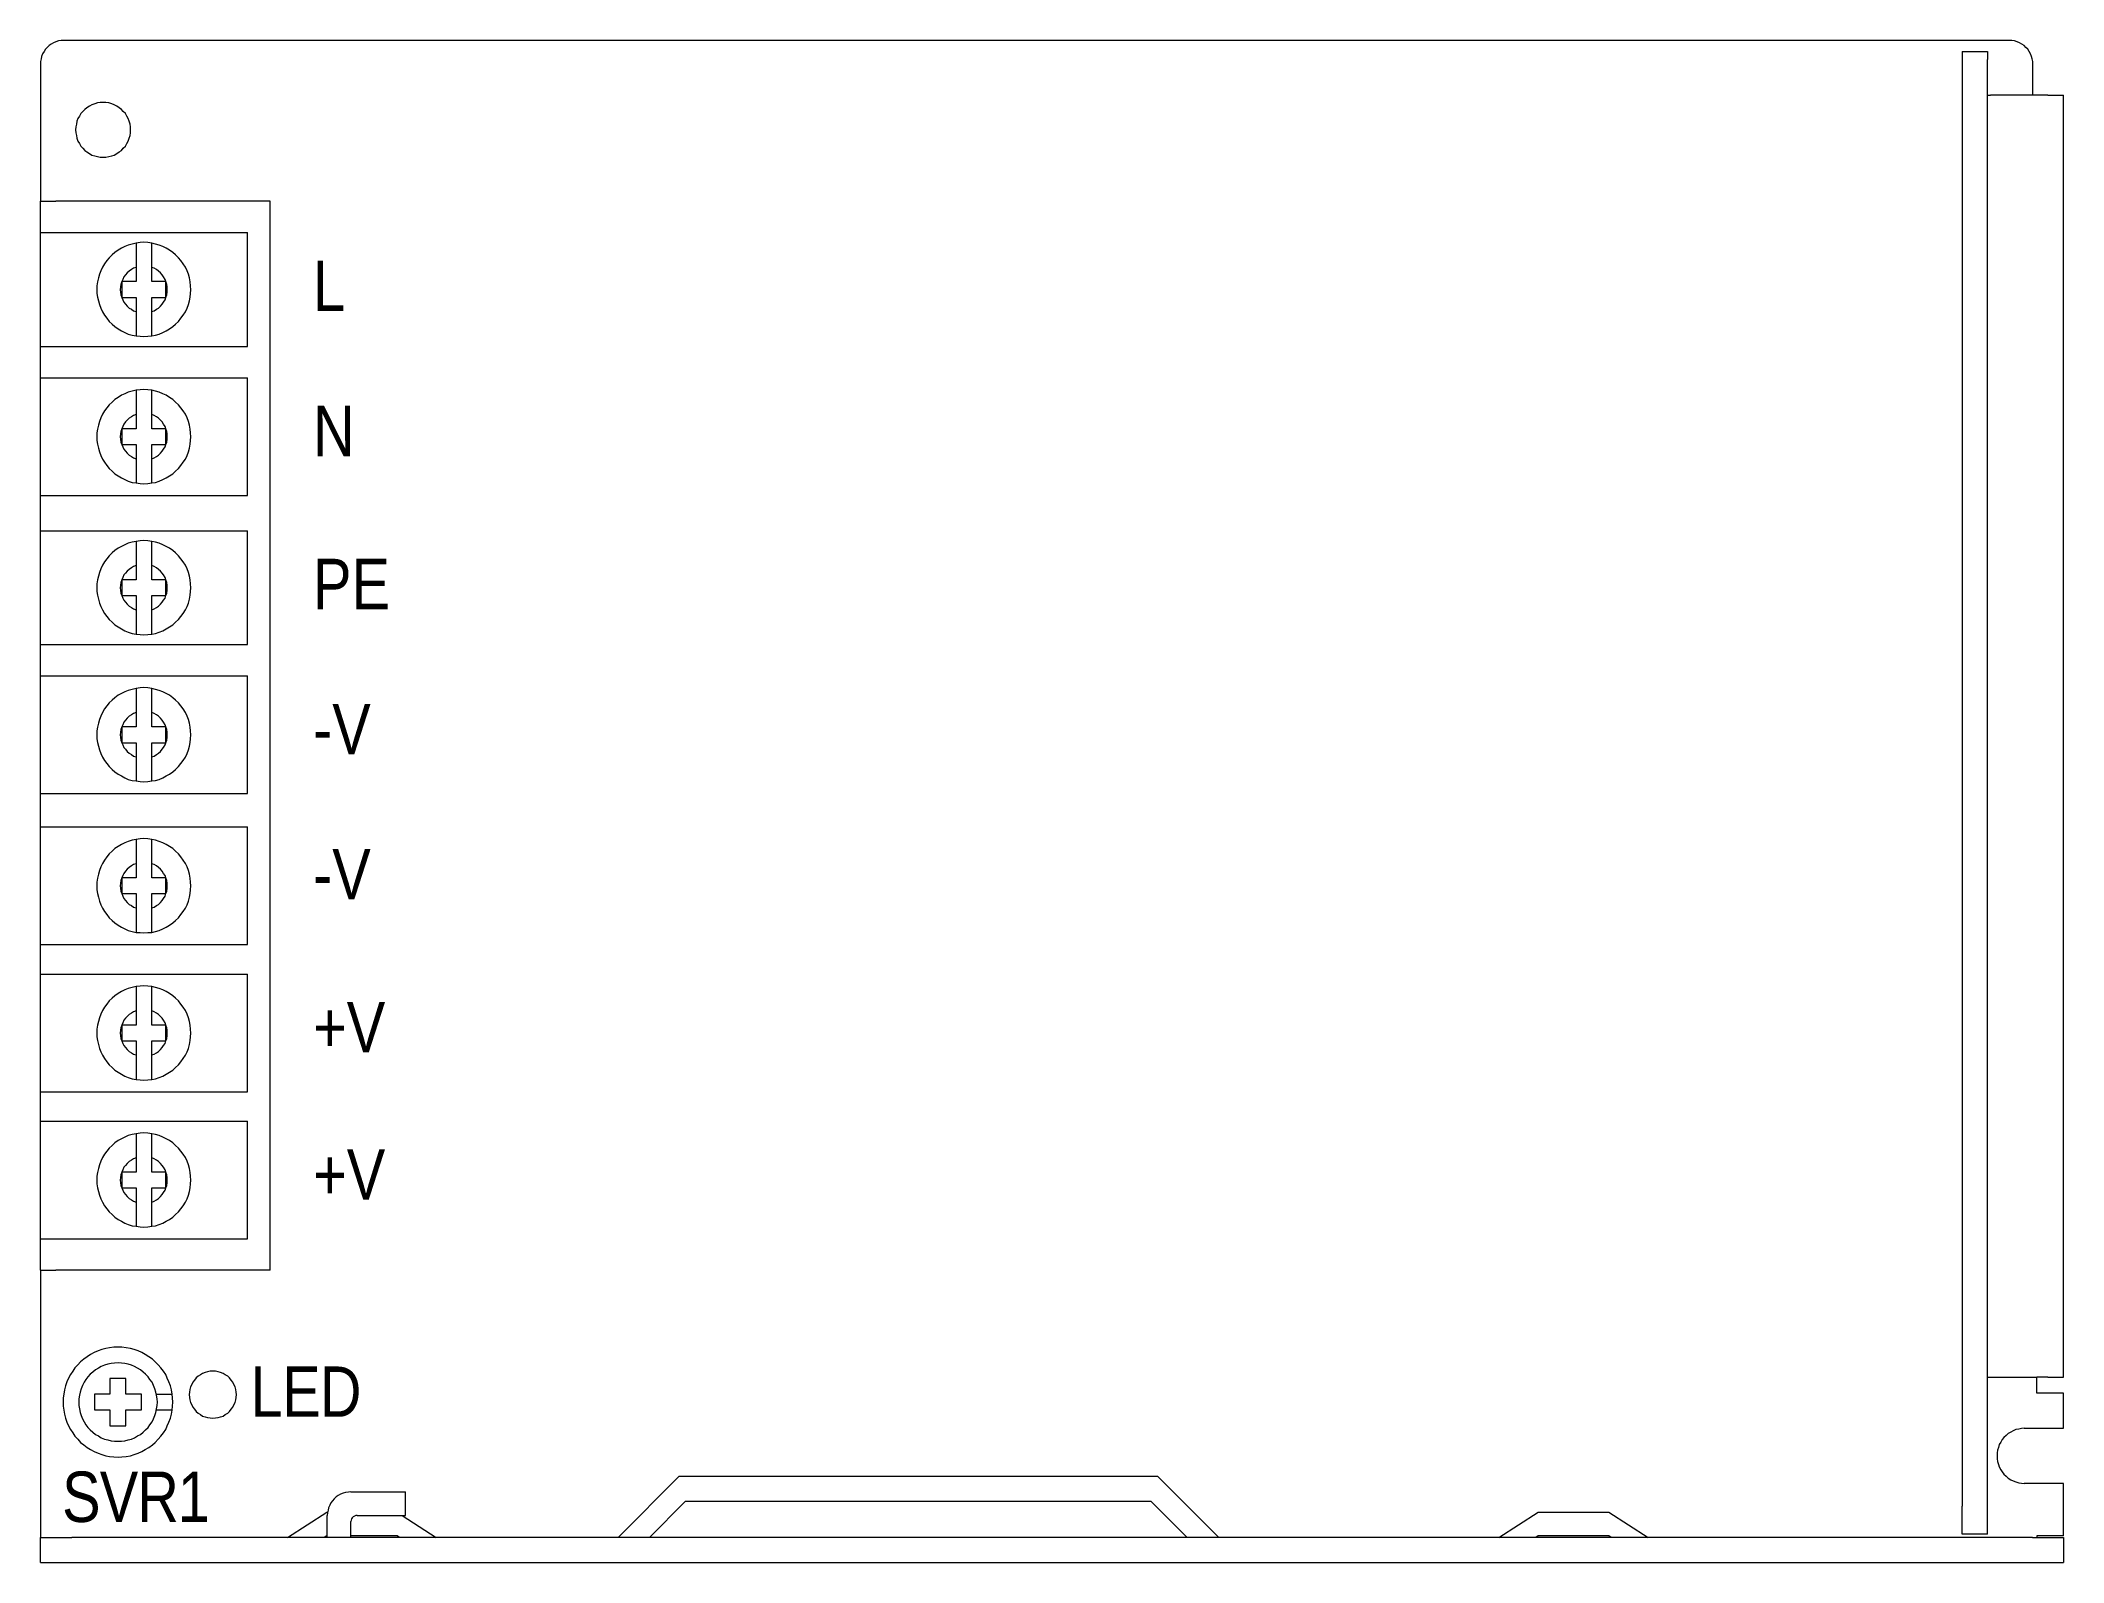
# Model space of a CAD drawing. Extents: x -18 to 111, y 166 to 263.
import ezdxf

# ---------------------------------------------------------------- set-up
doc = ezdxf.new("R2010")
doc.units = 0
doc.layers.get('0').update_dxf_attribs({"lineweight": 25})
doc.styles.add('textstyle5', font='')
doc.styles.get('textstyle5').set_extended_font_data('ArialNarrow')

msp = doc.modelspace()

# ---------------------------------------------------------------- linework, layer by layer
at = {"lineweight": 9, "flags": 128}
for points in [[(-16.64, 262.9), (-16.8, 262.9), (-16.98, 262.87), (-17.14, 262.81), (-17.3, 262.76), (-17.44, 262.67), (-17.58, 262.58), (-17.7, 262.46), (-17.81, 262.34), (-17.9, 262.21), (-17.99, 262.05), (-18.06, 261.89), (-18.09, 261.73), (-18.13, 261.57), (-18.13, 261.4)], [(104.8, 262.9), (-16.64, 262.9)], [(104.32, 262.21), (105.92, 262.21)], [(104.32, 262.21), (104.32, 261.7)], [(104.32, 261.7), (104.32, 210.23)], [(107.32, 262.9), (104.8, 262.9)], [(107.32, 262.9), (104.8, 262.9)], [(105.92, 262.21), (105.92, 261.7)], [(105.92, 259.41), (105.92, 261.7)], [(108.81, 261.4), (108.81, 261.57), (108.77, 261.73), (108.74, 261.89), (108.66, 262.05), (108.58, 262.21), (108.49, 262.34), (108.38, 262.46), (108.26, 262.58), (108.12, 262.67), (107.97, 262.76), (107.81, 262.81), (107.65, 262.87), (107.48, 262.9), (107.32, 262.9)], [(108.81, 261.4), (108.81, 261.57), (108.77, 261.73), (108.74, 261.89), (108.66, 262.05), (108.58, 262.21), (108.49, 262.34), (108.38, 262.46), (108.26, 262.58), (108.12, 262.67), (107.97, 262.76), (107.81, 262.81), (107.65, 262.87), (107.48, 262.9), (107.32, 262.9)], [(-18.13, 261.4), (-18.13, 252.66)], [(108.81, 259.41), (108.81, 261.4)], [(108.81, 259.41), (108.81, 261.4)], [(105.92, 259.41), (106.11, 259.41)], [(105.92, 177.71), (105.92, 259.41)], [(108.81, 259.41), (106.11, 259.41)], [(109.78, 259.41), (108.81, 259.41)], [(109.78, 259.41), (110.77, 259.41)], [(110.77, 177.71), (110.77, 259.41)], [(-12.39, 257.21), (-12.4, 257.39), (-12.42, 257.57), (-12.47, 257.75), (-12.55, 257.92), (-12.62, 258.08), (-12.72, 258.24), (-12.85, 258.38), (-12.97, 258.51), (-13.11, 258.61), (-13.27, 258.72), (-13.43, 258.81), (-13.59, 258.86), (-13.77, 258.92), (-13.96, 258.95), (-14.14, 258.95), (-14.32, 258.95), (-14.5, 258.92), (-14.67, 258.86), (-14.85, 258.81), (-15.01, 258.72), (-15.17, 258.61), (-15.31, 258.51), (-15.43, 258.38), (-15.56, 258.24), (-15.65, 258.08), (-15.74, 257.92), (-15.81, 257.75), (-15.84, 257.57), (-15.88, 257.39), (-15.9, 257.21), (-15.88, 257.02), (-15.84, 256.84), (-15.81, 256.67), (-15.74, 256.49), (-15.65, 256.33), (-15.56, 256.17), (-15.43, 256.03), (-15.31, 255.9), (-15.17, 255.8), (-15.01, 255.69), (-14.85, 255.6), (-14.67, 255.55), (-14.5, 255.5), (-14.32, 255.46), (-14.14, 255.46), (-13.96, 255.46), (-13.77, 255.5), (-13.59, 255.55), (-13.43, 255.6), (-13.27, 255.69), (-13.11, 255.8), (-12.97, 255.9), (-12.85, 256.03), (-12.72, 256.17), (-12.62, 256.33), (-12.55, 256.49), (-12.47, 256.67), (-12.42, 256.84), (-12.4, 257.02), (-12.39, 257.21)], [(-18.13, 250.66), (-18.13, 252.66)], [(-18.13, 252.66), (-17.14, 252.66)], [(-18.13, 250.66), (-18.13, 252.66)], [(-3.49, 252.66), (-17.14, 252.66)], [(-3.49, 184.53), (-3.49, 252.66)], [(-18.13, 243.41), (-18.13, 250.66)], [(-18.13, 250.66), (-17.14, 250.66)], [(-18.13, 243.41), (-18.13, 250.66)], [(-17.14, 250.66), (-4.94, 250.66)], [(-4.94, 243.41), (-4.94, 250.66)], [(-12.03, 249.98), (-12.28, 249.93), (-12.53, 249.86), (-12.76, 249.77), (-12.97, 249.66), (-13.18, 249.54), (-13.38, 249.4), (-13.57, 249.24), (-13.75, 249.06), (-13.91, 248.87), (-14.05, 248.67), (-14.18, 248.46), (-14.28, 248.23), (-14.37, 248), (-14.44, 247.77), (-14.5, 247.52), (-14.53, 247.27), (-14.53, 247.02), (-14.53, 246.78), (-14.5, 246.55), (-14.44, 246.3), (-14.37, 246.07), (-14.28, 245.84), (-14.18, 245.61), (-14.05, 245.39), (-13.91, 245.2), (-13.75, 245), (-13.57, 244.83), (-13.38, 244.67), (-13.18, 244.52), (-12.97, 244.4), (-12.76, 244.29), (-12.53, 244.19), (-12.28, 244.12), (-12.03, 244.08)], [(-11.04, 249.98), (-11.29, 250.02), (-11.54, 250.04), (-11.78, 250.02), (-12.03, 249.98)], [(-12.03, 249.98), (-12.03, 248.44)], [(-11.04, 248.44), (-11.04, 249.98)], [(-11.04, 244.08), (-10.79, 244.12), (-10.56, 244.19), (-10.33, 244.29), (-10.12, 244.4), (-9.9, 244.52), (-9.69, 244.67), (-9.52, 244.83), (-9.34, 245), (-9.18, 245.2), (-9.04, 245.39), (-8.89, 245.61), (-8.79, 245.84), (-8.7, 246.07), (-8.63, 246.3), (-8.58, 246.55), (-8.56, 246.78), (-8.54, 247.02), (-8.56, 247.27), (-8.58, 247.52), (-8.63, 247.77), (-8.7, 248), (-8.79, 248.23), (-8.89, 248.46), (-9.04, 248.67), (-9.18, 248.87), (-9.34, 249.06), (-9.52, 249.24), (-9.69, 249.4), (-9.9, 249.54), (-10.12, 249.66), (-10.33, 249.77), (-10.56, 249.86), (-10.79, 249.93), (-11.04, 249.98)], [(-12.95, 247.54), (-13.01, 247.36), (-13.02, 247.2), (-13.04, 247.02), (-13.02, 246.86), (-13.01, 246.69), (-12.95, 246.53)], [(-12.03, 248.44), (-12.19, 248.39), (-12.33, 248.3), (-12.47, 248.21), (-12.6, 248.09), (-12.71, 247.96), (-12.81, 247.84), (-12.88, 247.68), (-12.95, 247.54)], [(-12.95, 247.54), (-12.95, 246.53)], [(-12.03, 247.54), (-12.95, 247.54)], [(-12.03, 248.44), (-12.03, 247.54)], [(-11.04, 247.54), (-11.04, 248.44)], [(-10.14, 247.54), (-10.19, 247.68), (-10.28, 247.84), (-10.37, 247.96), (-10.47, 248.09), (-10.6, 248.21), (-10.74, 248.3), (-10.88, 248.39), (-11.04, 248.44)], [(-10.14, 247.54), (-11.04, 247.54)], [(-10.14, 246.53), (-10.14, 247.54)], [(-10.14, 246.53), (-10.08, 246.69), (-10.05, 246.86), (-10.05, 247.02), (-10.05, 247.2), (-10.08, 247.36), (-10.14, 247.54)], [(-12.95, 246.53), (-12.03, 246.53)], [(-12.95, 246.53), (-12.88, 246.37), (-12.81, 246.23), (-12.71, 246.1), (-12.6, 245.98), (-12.47, 245.85), (-12.33, 245.77), (-12.19, 245.68), (-12.03, 245.62)], [(-12.03, 246.53), (-12.03, 245.62)], [(-11.04, 245.62), (-11.04, 246.53)], [(-11.04, 246.53), (-10.14, 246.53)], [(-11.04, 245.62), (-10.88, 245.68), (-10.74, 245.77), (-10.6, 245.85), (-10.47, 245.98), (-10.37, 246.1), (-10.28, 246.23), (-10.19, 246.37), (-10.14, 246.53)], [(-12.03, 245.62), (-12.03, 244.08)], [(-11.04, 244.08), (-11.04, 245.62)], [(-12.03, 244.08), (-11.78, 244.05), (-11.54, 244.03), (-11.29, 244.05), (-11.04, 244.08)], [(-18.13, 241.41), (-18.13, 243.41)], [(-18.13, 243.41), (-17.14, 243.41)], [(-18.13, 241.41), (-18.13, 243.41)], [(-17.14, 243.41), (-4.94, 243.41)], [(-18.13, 233.91), (-18.13, 241.41)], [(-18.13, 241.41), (-17.14, 241.41)], [(-18.13, 233.91), (-18.13, 241.41)], [(-17.14, 241.41), (-4.94, 241.41)], [(-4.94, 233.91), (-4.94, 241.41)], [(-12.03, 240.61), (-12.28, 240.55), (-12.53, 240.48), (-12.76, 240.39), (-12.97, 240.29), (-13.18, 240.16), (-13.38, 240.02), (-13.57, 239.86), (-13.75, 239.69), (-13.91, 239.49), (-14.05, 239.3), (-14.18, 239.08), (-14.28, 238.85), (-14.37, 238.62), (-14.44, 238.39), (-14.5, 238.14), (-14.53, 237.9), (-14.53, 237.65), (-14.53, 237.4), (-14.5, 237.17), (-14.44, 236.92), (-14.37, 236.69), (-14.28, 236.46), (-14.18, 236.23), (-14.05, 236.02), (-13.91, 235.82), (-13.75, 235.63), (-13.57, 235.45), (-13.38, 235.29), (-13.18, 235.15), (-12.97, 235.02), (-12.76, 234.92), (-12.53, 234.81), (-12.28, 234.74), (-12.03, 234.71)], [(-11.04, 240.61), (-11.29, 240.64), (-11.54, 240.66), (-11.78, 240.64), (-12.03, 240.61)], [(-12.03, 240.61), (-12.03, 239.07)], [(-11.04, 239.07), (-11.04, 240.61)], [(-11.04, 234.71), (-10.79, 234.74), (-10.56, 234.81), (-10.33, 234.92), (-10.12, 235.02), (-9.9, 235.15), (-9.69, 235.29), (-9.52, 235.45), (-9.34, 235.63), (-9.18, 235.82), (-9.04, 236.02), (-8.89, 236.23), (-8.79, 236.46), (-8.7, 236.69), (-8.63, 236.92), (-8.58, 237.17), (-8.56, 237.4), (-8.54, 237.65), (-8.56, 237.9), (-8.58, 238.14), (-8.63, 238.39), (-8.7, 238.62), (-8.79, 238.85), (-8.89, 239.08), (-9.04, 239.3), (-9.18, 239.49), (-9.34, 239.69), (-9.52, 239.86), (-9.69, 240.02), (-9.9, 240.16), (-10.12, 240.29), (-10.33, 240.39), (-10.56, 240.48), (-10.79, 240.55), (-11.04, 240.61)], [(-12.03, 239.07), (-12.19, 239.01), (-12.33, 238.92), (-12.47, 238.84), (-12.6, 238.71), (-12.71, 238.59), (-12.81, 238.46), (-12.88, 238.3), (-12.95, 238.16)], [(-12.03, 239.07), (-12.03, 238.16)], [(-11.04, 238.16), (-11.04, 239.07)], [(-10.14, 238.16), (-10.19, 238.3), (-10.28, 238.46), (-10.37, 238.59), (-10.47, 238.71), (-10.6, 238.84), (-10.74, 238.92), (-10.88, 239.01), (-11.04, 239.07)], [(-12.95, 238.16), (-13.01, 237.98), (-13.02, 237.83), (-13.04, 237.65), (-13.02, 237.49), (-13.01, 237.31), (-12.95, 237.15)], [(-12.03, 238.16), (-12.95, 238.16)], [(-12.95, 238.16), (-12.95, 237.15)], [(-10.14, 238.16), (-11.04, 238.16)], [(-10.14, 237.15), (-10.14, 238.16)], [(-10.14, 237.15), (-10.08, 237.31), (-10.05, 237.49), (-10.05, 237.65), (-10.05, 237.83), (-10.08, 237.98), (-10.14, 238.16)], [(-12.95, 237.15), (-12.03, 237.15)], [(-12.95, 237.15), (-12.88, 237.01), (-12.81, 236.85), (-12.71, 236.73), (-12.6, 236.6), (-12.47, 236.48), (-12.33, 236.39), (-12.19, 236.3), (-12.03, 236.25)], [(-12.03, 237.15), (-12.03, 236.25)], [(-12.03, 236.25), (-12.03, 234.71)], [(-11.04, 236.25), (-11.04, 237.15)], [(-11.04, 237.15), (-10.14, 237.15)], [(-11.04, 236.25), (-10.88, 236.3), (-10.74, 236.39), (-10.6, 236.48), (-10.47, 236.6), (-10.37, 236.73), (-10.28, 236.85), (-10.19, 237.01), (-10.14, 237.15)], [(-11.04, 234.71), (-11.04, 236.25)], [(-12.03, 234.71), (-11.78, 234.67), (-11.54, 234.65), (-11.29, 234.67), (-11.04, 234.71)], [(-18.13, 233.13), (-18.13, 233.91)], [(-18.13, 233.91), (-17.14, 233.91)], [(-18.13, 233.13), (-18.13, 233.91)], [(-17.14, 233.91), (-4.94, 233.91)], [(-18.13, 231.66), (-18.13, 233.13)], [(-18.13, 224.41), (-18.13, 231.66)], [(-18.13, 231.66), (-17.14, 231.66)], [(-17.14, 231.66), (-4.94, 231.66)], [(-12.03, 230.98), (-12.28, 230.93), (-12.53, 230.86), (-12.76, 230.77), (-12.97, 230.66), (-13.18, 230.54), (-13.38, 230.4), (-13.57, 230.24), (-13.75, 230.06), (-13.91, 229.87), (-14.05, 229.67), (-14.18, 229.46), (-14.28, 229.23), (-14.37, 229), (-14.44, 228.77), (-14.5, 228.52), (-14.53, 228.27), (-14.53, 228.02), (-14.53, 227.78), (-14.5, 227.55), (-14.44, 227.3), (-14.37, 227.05), (-14.28, 226.82), (-14.18, 226.61), (-14.05, 226.39), (-13.91, 226.2), (-13.75, 226), (-13.57, 225.83), (-13.38, 225.67), (-13.18, 225.53), (-12.97, 225.4), (-12.76, 225.28), (-12.53, 225.19), (-12.28, 225.12), (-12.03, 225.06)], [(-11.04, 230.98), (-11.29, 231.02), (-11.54, 231.04), (-11.78, 231.02), (-12.03, 230.98)], [(-12.03, 230.98), (-12.03, 229.44)], [(-11.04, 229.44), (-11.04, 230.98)], [(-11.04, 225.06), (-10.79, 225.12), (-10.56, 225.19), (-10.33, 225.28), (-10.12, 225.4), (-9.9, 225.53), (-9.69, 225.67), (-9.52, 225.83), (-9.34, 226), (-9.18, 226.2), (-9.04, 226.39), (-8.89, 226.61), (-8.79, 226.82), (-8.7, 227.05), (-8.63, 227.3), (-8.58, 227.55), (-8.56, 227.78), (-8.54, 228.02), (-8.56, 228.27), (-8.58, 228.52), (-8.63, 228.77), (-8.7, 229), (-8.79, 229.23), (-8.89, 229.46), (-9.04, 229.67), (-9.18, 229.87), (-9.34, 230.06), (-9.52, 230.24), (-9.69, 230.4), (-9.9, 230.54), (-10.12, 230.66), (-10.33, 230.77), (-10.56, 230.86), (-10.79, 230.93), (-11.04, 230.98)], [(-4.94, 224.41), (-4.94, 231.66)], [(-12.95, 228.54), (-13.01, 228.36), (-13.02, 228.2), (-13.04, 228.02), (-13.02, 227.86), (-13.01, 227.69), (-12.95, 227.53)], [(-12.03, 229.44), (-12.19, 229.39), (-12.33, 229.3), (-12.47, 229.19), (-12.6, 229.09), (-12.71, 228.96), (-12.81, 228.84), (-12.88, 228.68), (-12.95, 228.54)], [(-12.95, 228.54), (-12.95, 227.53)], [(-12.03, 228.54), (-12.95, 228.54)], [(-12.03, 229.44), (-12.03, 228.54)], [(-11.04, 228.54), (-11.04, 229.44)], [(-10.14, 228.54), (-10.19, 228.68), (-10.28, 228.84), (-10.37, 228.96), (-10.47, 229.09), (-10.6, 229.19), (-10.74, 229.3), (-10.88, 229.39), (-11.04, 229.44)], [(-10.14, 228.54), (-11.04, 228.54)], [(-10.14, 227.53), (-10.14, 228.54)], [(-10.14, 227.53), (-10.08, 227.69), (-10.05, 227.86), (-10.05, 228.02), (-10.05, 228.2), (-10.08, 228.36), (-10.14, 228.54)], [(-12.95, 227.53), (-12.03, 227.53)], [(-12.95, 227.53), (-12.88, 227.37), (-12.81, 227.23), (-12.71, 227.1), (-12.6, 226.98), (-12.47, 226.85), (-12.33, 226.77), (-12.19, 226.68), (-12.03, 226.62)], [(-12.03, 227.53), (-12.03, 226.62)], [(-11.04, 227.53), (-10.14, 227.53)], [(-11.04, 226.62), (-11.04, 227.53)], [(-11.04, 226.62), (-10.88, 226.68), (-10.74, 226.77), (-10.6, 226.85), (-10.47, 226.98), (-10.37, 227.1), (-10.28, 227.23), (-10.19, 227.37), (-10.14, 227.53)], [(-12.03, 226.62), (-12.03, 225.06)], [(-11.04, 225.06), (-11.04, 226.62)], [(-18.13, 222.94), (-18.13, 224.41)], [(-18.13, 224.41), (-17.14, 224.41)], [(-17.14, 224.41), (-4.94, 224.41)], [(-12.03, 225.06), (-11.78, 225.05), (-11.54, 225.03), (-11.29, 225.05), (-11.04, 225.06)], [(-18.13, 222.41), (-18.13, 222.94)], [(-18.13, 222.41), (-18.13, 222.94)], [(-18.13, 214.91), (-18.13, 222.41)], [(-18.13, 222.41), (-17.14, 222.41)], [(-18.13, 214.91), (-18.13, 222.41)], [(-17.14, 222.41), (-4.94, 222.41)], [(-4.94, 214.91), (-4.94, 222.41)], [(-12.03, 221.61), (-12.28, 221.55), (-12.53, 221.48), (-12.76, 221.4), (-12.97, 221.29), (-13.18, 221.17), (-13.38, 221.02), (-13.57, 220.86), (-13.75, 220.69), (-13.91, 220.49), (-14.05, 220.3), (-14.18, 220.08), (-14.28, 219.85), (-14.37, 219.62), (-14.44, 219.39), (-14.5, 219.14), (-14.53, 218.9), (-14.53, 218.65), (-14.53, 218.4), (-14.5, 218.17), (-14.44, 217.92), (-14.37, 217.69), (-14.28, 217.46), (-14.18, 217.23), (-14.05, 217.02), (-13.91, 216.82), (-13.75, 216.63), (-13.57, 216.45), (-13.38, 216.29), (-13.18, 216.15), (-12.97, 216.03), (-12.76, 215.92), (-12.53, 215.81), (-12.28, 215.74), (-12.03, 215.71)], [(-11.04, 221.61), (-11.29, 221.64), (-11.54, 221.66), (-11.78, 221.64), (-12.03, 221.61)], [(-12.03, 221.61), (-12.03, 220.07)], [(-11.04, 220.07), (-11.04, 221.61)], [(-11.04, 215.71), (-10.79, 215.74), (-10.56, 215.81), (-10.33, 215.92), (-10.12, 216.03), (-9.9, 216.15), (-9.69, 216.29), (-9.52, 216.45), (-9.34, 216.63), (-9.18, 216.82), (-9.04, 217.02), (-8.89, 217.23), (-8.79, 217.46), (-8.7, 217.69), (-8.63, 217.92), (-8.58, 218.17), (-8.56, 218.4), (-8.54, 218.65), (-8.56, 218.9), (-8.58, 219.14), (-8.63, 219.39), (-8.7, 219.62), (-8.79, 219.85), (-8.89, 220.08), (-9.04, 220.3), (-9.18, 220.49), (-9.34, 220.69), (-9.52, 220.86), (-9.69, 221.02), (-9.9, 221.17), (-10.12, 221.29), (-10.33, 221.4), (-10.56, 221.48), (-10.79, 221.55), (-11.04, 221.61)], [(-12.95, 219.16), (-13.01, 218.99), (-13.02, 218.83), (-13.04, 218.65), (-13.02, 218.49), (-13.01, 218.31), (-12.95, 218.15)], [(-12.03, 220.07), (-12.19, 220.01), (-12.33, 219.92), (-12.47, 219.84), (-12.6, 219.71), (-12.71, 219.59), (-12.81, 219.46), (-12.88, 219.3), (-12.95, 219.16)], [(-12.95, 219.16), (-12.95, 218.15)], [(-12.03, 219.16), (-12.95, 219.16)], [(-12.03, 220.07), (-12.03, 219.16)], [(-11.04, 219.16), (-11.04, 220.07)], [(-10.14, 219.16), (-10.19, 219.3), (-10.28, 219.46), (-10.37, 219.59), (-10.47, 219.71), (-10.6, 219.84), (-10.74, 219.92), (-10.88, 220.01), (-11.04, 220.07)], [(-10.14, 219.16), (-11.04, 219.16)], [(-10.14, 218.15), (-10.14, 219.16)], [(-10.14, 218.15), (-10.08, 218.31), (-10.05, 218.49), (-10.05, 218.65), (-10.05, 218.83), (-10.08, 218.99), (-10.14, 219.16)], [(-12.95, 218.15), (-12.03, 218.15)], [(-12.95, 218.15), (-12.88, 218.01), (-12.81, 217.85), (-12.71, 217.73), (-12.6, 217.6), (-12.47, 217.48), (-12.33, 217.39), (-12.19, 217.3), (-12.03, 217.25)], [(-12.03, 218.15), (-12.03, 217.25)], [(-11.04, 217.25), (-11.04, 218.15)], [(-11.04, 218.15), (-10.14, 218.15)], [(-11.04, 217.25), (-10.88, 217.3), (-10.74, 217.39), (-10.6, 217.48), (-10.47, 217.6), (-10.37, 217.73), (-10.28, 217.85), (-10.19, 218.01), (-10.14, 218.15)], [(-12.03, 217.25), (-12.03, 215.71)], [(-11.04, 215.71), (-11.04, 217.25)], [(-12.03, 215.71), (-11.78, 215.67), (-11.54, 215.65), (-11.29, 215.67), (-11.04, 215.71)], [(-18.13, 194.03), (-18.13, 214.91)], [(-18.13, 214.91), (-17.14, 214.91)], [(-18.13, 194.03), (-18.13, 214.91)], [(-17.14, 214.91), (-4.94, 214.91)], [(-18.13, 212.78), (-18.13, 213.31)], [(-18.13, 212.78), (-18.13, 213.31)], [(-18.13, 205.28), (-18.13, 212.78)], [(-18.13, 212.78), (-17.14, 212.78)], [(-18.13, 205.28), (-18.13, 212.78)], [(-17.14, 212.78), (-4.94, 212.78)], [(-4.94, 205.28), (-4.94, 212.78)], [(-12.03, 211.98), (-12.28, 211.93), (-12.53, 211.86), (-12.76, 211.77), (-12.97, 211.67), (-13.18, 211.54), (-13.38, 211.4), (-13.57, 211.24), (-13.75, 211.06), (-13.91, 210.87), (-14.05, 210.67), (-14.18, 210.46), (-14.28, 210.23), (-14.37, 210), (-14.44, 209.77), (-14.5, 209.52), (-14.53, 209.27), (-14.53, 209.02), (-14.53, 208.78), (-14.5, 208.55), (-14.44, 208.3), (-14.37, 208.05), (-14.28, 207.82), (-14.18, 207.61), (-14.05, 207.39), (-13.91, 207.2), (-13.75, 207), (-13.57, 206.83), (-13.38, 206.67), (-13.18, 206.53), (-12.97, 206.4), (-12.76, 206.28), (-12.53, 206.19), (-12.28, 206.12), (-12.03, 206.06)], [(-11.04, 211.98), (-11.29, 212.02), (-11.54, 212.04), (-11.78, 212.02), (-12.03, 211.98)], [(-12.03, 211.98), (-12.03, 210.44)], [(-11.04, 210.44), (-11.04, 211.98)], [(-11.04, 206.06), (-10.79, 206.12), (-10.56, 206.19), (-10.33, 206.28), (-10.12, 206.4), (-9.9, 206.53), (-9.69, 206.67), (-9.52, 206.83), (-9.34, 207), (-9.18, 207.2), (-9.04, 207.39), (-8.89, 207.61), (-8.79, 207.82), (-8.7, 208.05), (-8.63, 208.3), (-8.58, 208.55), (-8.56, 208.78), (-8.54, 209.02), (-8.56, 209.27), (-8.58, 209.52), (-8.63, 209.77), (-8.7, 210), (-8.79, 210.23), (-8.89, 210.46), (-9.04, 210.67), (-9.18, 210.87), (-9.34, 211.06), (-9.52, 211.24), (-9.69, 211.4), (-9.9, 211.54), (-10.12, 211.67), (-10.33, 211.77), (-10.56, 211.86), (-10.79, 211.93), (-11.04, 211.98)], [(-12.03, 210.44), (-12.19, 210.39), (-12.33, 210.3), (-12.47, 210.19), (-12.6, 210.09), (-12.71, 209.96), (-12.81, 209.82), (-12.88, 209.68), (-12.95, 209.54)], [(-12.03, 210.44), (-12.03, 209.54)], [(-11.04, 209.54), (-11.04, 210.44)], [(-10.14, 209.54), (-10.19, 209.68), (-10.28, 209.82), (-10.37, 209.96), (-10.47, 210.09), (-10.6, 210.19), (-10.74, 210.3), (-10.88, 210.39), (-11.04, 210.44)], [(104.32, 210.23), (104.32, 209.24)], [(-12.95, 209.54), (-13.01, 209.36), (-13.02, 209.2), (-13.04, 209.02), (-13.02, 208.87), (-13.01, 208.69), (-12.95, 208.53)], [(-12.95, 209.54), (-12.95, 208.53)], [(-12.03, 209.54), (-12.95, 209.54)], [(-10.14, 209.54), (-11.04, 209.54)], [(-10.14, 208.53), (-10.14, 209.54)], [(-10.14, 208.53), (-10.08, 208.69), (-10.05, 208.87), (-10.05, 209.02), (-10.05, 209.2), (-10.08, 209.36), (-10.14, 209.54)], [(104.32, 209.24), (104.32, 201.07)], [(-12.95, 208.53), (-12.03, 208.53)], [(-12.95, 208.53), (-12.88, 208.37), (-12.81, 208.23), (-12.71, 208.1), (-12.6, 207.96), (-12.47, 207.85), (-12.33, 207.77), (-12.19, 207.68), (-12.03, 207.62)], [(-12.03, 208.53), (-12.03, 207.62)], [(-12.03, 207.62), (-12.03, 206.06)], [(-11.04, 207.62), (-11.04, 208.53)], [(-11.04, 208.53), (-10.14, 208.53)], [(-11.04, 207.62), (-10.88, 207.68), (-10.74, 207.77), (-10.6, 207.85), (-10.47, 207.96), (-10.37, 208.1), (-10.28, 208.23), (-10.19, 208.37), (-10.14, 208.53)], [(-11.04, 206.06), (-11.04, 207.62)], [(-18.13, 205.28), (-17.14, 205.28)], [(-17.14, 205.28), (-4.94, 205.28)], [(-12.03, 206.06), (-11.78, 206.05), (-11.54, 206.03), (-11.29, 206.05), (-11.04, 206.06)], [(-18.13, 203.41), (-18.13, 203.94)], [(-18.13, 203.41), (-18.13, 203.94)], [(-18.13, 195.91), (-18.13, 203.41)], [(-18.13, 203.41), (-17.14, 203.41)], [(-18.13, 195.91), (-18.13, 203.41)], [(-17.14, 203.41), (-4.94, 203.41)], [(-12.03, 202.61), (-12.28, 202.56), (-12.53, 202.48), (-12.76, 202.4), (-12.97, 202.29), (-13.18, 202.17), (-13.38, 202.02), (-13.57, 201.86), (-13.75, 201.69), (-13.91, 201.49), (-14.05, 201.3), (-14.18, 201.08), (-14.28, 200.85), (-14.37, 200.62), (-14.44, 200.39), (-14.5, 200.15), (-14.53, 199.9), (-14.53, 199.65), (-14.53, 199.4), (-14.5, 199.17), (-14.44, 198.92), (-14.37, 198.67), (-14.28, 198.44), (-14.18, 198.23), (-14.05, 198.02), (-13.91, 197.82), (-13.75, 197.63), (-13.57, 197.45), (-13.38, 197.29), (-13.18, 197.15), (-12.97, 197.03), (-12.76, 196.9), (-12.53, 196.81), (-12.28, 196.74), (-12.03, 196.69)], [(-11.04, 202.61), (-11.29, 202.64), (-11.54, 202.66), (-11.78, 202.64), (-12.03, 202.61)], [(-12.03, 202.61), (-12.03, 201.07)], [(-11.04, 201.07), (-11.04, 202.61)], [(-11.04, 196.69), (-10.79, 196.74), (-10.56, 196.81), (-10.33, 196.9), (-10.12, 197.03), (-9.9, 197.15), (-9.69, 197.29), (-9.52, 197.45), (-9.34, 197.63), (-9.18, 197.82), (-9.04, 198.02), (-8.89, 198.23), (-8.79, 198.44), (-8.7, 198.67), (-8.63, 198.92), (-8.58, 199.17), (-8.56, 199.4), (-8.54, 199.65), (-8.56, 199.9), (-8.58, 200.15), (-8.63, 200.39), (-8.7, 200.62), (-8.79, 200.85), (-8.89, 201.08), (-9.04, 201.3), (-9.18, 201.49), (-9.34, 201.69), (-9.52, 201.86), (-9.69, 202.02), (-9.9, 202.17), (-10.12, 202.29), (-10.33, 202.4), (-10.56, 202.48), (-10.79, 202.56), (-11.04, 202.61)], [(-4.94, 195.91), (-4.94, 203.41)], [(-12.95, 200.16), (-13.01, 199.99), (-13.02, 199.83), (-13.04, 199.65), (-13.02, 199.49), (-13.01, 199.31), (-12.95, 199.15)], [(-12.03, 201.07), (-12.19, 201.01), (-12.33, 200.92), (-12.47, 200.84), (-12.6, 200.71), (-12.71, 200.59), (-12.81, 200.46), (-12.88, 200.3), (-12.95, 200.16)], [(-12.95, 200.16), (-12.95, 199.15)], [(-12.03, 200.16), (-12.95, 200.16)], [(-12.03, 201.07), (-12.03, 200.16)], [(-11.04, 200.16), (-11.04, 201.07)], [(-10.14, 200.16), (-10.19, 200.3), (-10.28, 200.46), (-10.37, 200.59), (-10.47, 200.71), (-10.6, 200.84), (-10.74, 200.92), (-10.88, 201.01), (-11.04, 201.07)], [(-10.14, 200.16), (-11.04, 200.16)], [(-10.14, 199.15), (-10.14, 200.16)], [(-10.14, 199.15), (-10.08, 199.31), (-10.05, 199.49), (-10.05, 199.65), (-10.05, 199.83), (-10.08, 199.99), (-10.14, 200.16)], [(104.32, 201.07), (104.32, 200.07)], [(104.32, 200.07), (104.32, 169.5)], [(-12.95, 199.15), (-12.03, 199.15)], [(-12.95, 199.15), (-12.88, 198.99), (-12.81, 198.85), (-12.71, 198.73), (-12.6, 198.6), (-12.47, 198.48), (-12.33, 198.39), (-12.19, 198.3), (-12.03, 198.25)], [(-12.03, 199.15), (-12.03, 198.25)], [(-11.04, 198.25), (-11.04, 199.15)], [(-11.04, 199.15), (-10.14, 199.15)], [(-11.04, 198.25), (-10.88, 198.3), (-10.74, 198.39), (-10.6, 198.48), (-10.47, 198.6), (-10.37, 198.73), (-10.28, 198.85), (-10.19, 198.99), (-10.14, 199.15)], [(-12.03, 198.25), (-12.03, 196.69)], [(-11.04, 196.69), (-11.04, 198.25)], [(-12.03, 196.69), (-11.78, 196.67), (-11.54, 196.65), (-11.29, 196.67), (-11.04, 196.69)], [(-18.13, 195.91), (-17.14, 195.91)], [(-17.14, 195.91), (-4.94, 195.91)], [(-18.13, 186.53), (-18.13, 194.03)], [(-18.13, 194.03), (-17.14, 194.03)], [(-18.13, 186.53), (-18.13, 194.03)], [(-17.14, 194.03), (-4.94, 194.03)], [(-4.94, 186.53), (-4.94, 194.03)], [(-12.03, 193.23), (-12.28, 193.18), (-12.53, 193.11), (-12.76, 193.02), (-12.97, 192.91), (-13.18, 192.79), (-13.38, 192.65), (-13.57, 192.49), (-13.75, 192.31), (-13.91, 192.12), (-14.05, 191.92), (-14.18, 191.71), (-14.28, 191.48), (-14.37, 191.25), (-14.44, 191.02), (-14.5, 190.77), (-14.53, 190.52), (-14.53, 190.27), (-14.53, 190.03), (-14.5, 189.79), (-14.44, 189.55), (-14.37, 189.32), (-14.28, 189.09), (-14.18, 188.86), (-14.05, 188.64), (-13.91, 188.45), (-13.75, 188.25), (-13.57, 188.08), (-13.38, 187.92), (-13.18, 187.77), (-12.97, 187.65), (-12.76, 187.54), (-12.53, 187.44), (-12.28, 187.37), (-12.03, 187.33)], [(-11.04, 193.23), (-11.29, 193.27), (-11.54, 193.29), (-11.78, 193.27), (-12.03, 193.23)], [(-12.03, 193.23), (-12.03, 191.69)], [(-11.04, 191.69), (-11.04, 193.23)], [(-11.04, 187.33), (-10.79, 187.37), (-10.56, 187.44), (-10.33, 187.54), (-10.12, 187.65), (-9.9, 187.77), (-9.69, 187.92), (-9.52, 188.08), (-9.34, 188.25), (-9.18, 188.45), (-9.04, 188.64), (-8.89, 188.86), (-8.79, 189.09), (-8.7, 189.32), (-8.63, 189.55), (-8.58, 189.79), (-8.56, 190.03), (-8.54, 190.27), (-8.56, 190.52), (-8.58, 190.77), (-8.63, 191.02), (-8.7, 191.25), (-8.79, 191.48), (-8.89, 191.71), (-9.04, 191.92), (-9.18, 192.12), (-9.34, 192.31), (-9.52, 192.49), (-9.69, 192.65), (-9.9, 192.79), (-10.12, 192.91), (-10.33, 193.02), (-10.56, 193.11), (-10.79, 193.18), (-11.04, 193.23)], [(-12.95, 190.79), (-13.01, 190.61), (-13.02, 190.45), (-13.04, 190.27), (-13.02, 190.11), (-13.01, 189.94), (-12.95, 189.78)], [(-12.03, 191.69), (-12.19, 191.64), (-12.33, 191.55), (-12.47, 191.46), (-12.6, 191.34), (-12.71, 191.21), (-12.81, 191.09), (-12.88, 190.93), (-12.95, 190.79)], [(-12.95, 190.79), (-12.95, 189.78)], [(-12.03, 190.79), (-12.95, 190.79)], [(-12.03, 191.69), (-12.03, 190.79)], [(-11.04, 190.79), (-11.04, 191.69)], [(-10.14, 190.79), (-10.19, 190.93), (-10.28, 191.09), (-10.37, 191.21), (-10.47, 191.34), (-10.6, 191.46), (-10.74, 191.55), (-10.88, 191.64), (-11.04, 191.69)], [(-10.14, 190.79), (-11.04, 190.79)], [(-10.14, 189.78), (-10.14, 190.79)], [(-10.14, 189.78), (-10.08, 189.94), (-10.05, 190.11), (-10.05, 190.27), (-10.05, 190.45), (-10.08, 190.61), (-10.14, 190.79)], [(-12.95, 189.78), (-12.03, 189.78)], [(-12.95, 189.78), (-12.88, 189.64), (-12.81, 189.48), (-12.71, 189.35), (-12.6, 189.23), (-12.47, 189.1), (-12.33, 189.01), (-12.19, 188.93), (-12.03, 188.87)], [(-12.03, 189.78), (-12.03, 188.87)], [(-11.04, 188.87), (-11.04, 189.78)], [(-11.04, 189.78), (-10.14, 189.78)], [(-11.04, 188.87), (-10.88, 188.93), (-10.74, 189.01), (-10.6, 189.1), (-10.47, 189.23), (-10.37, 189.35), (-10.28, 189.48), (-10.19, 189.64), (-10.14, 189.78)], [(-12.03, 188.87), (-12.03, 187.33)], [(-11.04, 187.33), (-11.04, 188.87)], [(-12.03, 187.33), (-11.78, 187.3), (-11.54, 187.28), (-11.29, 187.3), (-11.04, 187.33)], [(-18.13, 184.53), (-18.13, 186.53)], [(-18.13, 186.53), (-17.14, 186.53)], [(-18.13, 184.53), (-18.13, 186.53)], [(-17.14, 186.53), (-4.94, 186.53)], [(-18.13, 184.53), (-17.14, 184.53)], [(-18.13, 184.53), (-18.13, 167.61)], [(-3.49, 184.53), (-17.14, 184.53)], [(-9.69, 176.13), (-9.71, 176.4), (-9.73, 176.64), (-9.78, 176.91), (-9.85, 177.16), (-9.94, 177.41), (-10.05, 177.65), (-10.15, 177.88), (-10.29, 178.1), (-10.45, 178.31), (-10.63, 178.5), (-10.81, 178.7), (-11, 178.86), (-11.22, 179.02), (-11.45, 179.16), (-11.68, 179.28), (-11.91, 179.39), (-12.16, 179.48), (-12.4, 179.55), (-12.67, 179.59), (-12.94, 179.62), (-13.18, 179.62), (-13.45, 179.62), (-13.72, 179.59), (-13.96, 179.55), (-14.21, 179.48), (-14.46, 179.39), (-14.71, 179.28), (-14.94, 179.16), (-15.15, 179.02), (-15.36, 178.86), (-15.58, 178.7), (-15.75, 178.5), (-15.93, 178.31), (-16.07, 178.1), (-16.21, 177.88), (-16.34, 177.65), (-16.44, 177.41), (-16.53, 177.16), (-16.6, 176.91), (-16.64, 176.64), (-16.68, 176.4), (-16.69, 176.13), (-16.68, 175.86), (-16.64, 175.62), (-16.6, 175.35), (-16.53, 175.1), (-16.44, 174.85), (-16.34, 174.61), (-16.21, 174.38), (-16.07, 174.16), (-15.93, 173.95), (-15.75, 173.76), (-15.58, 173.56), (-15.36, 173.4), (-15.15, 173.24), (-14.94, 173.1), (-14.71, 172.98), (-14.46, 172.87), (-14.21, 172.78), (-13.96, 172.71), (-13.72, 172.67), (-13.45, 172.64), (-13.18, 172.62), (-12.94, 172.64), (-12.67, 172.67), (-12.4, 172.71), (-12.16, 172.78), (-11.91, 172.87), (-11.68, 172.98), (-11.45, 173.1), (-11.22, 173.24), (-11, 173.4), (-10.81, 173.56), (-10.63, 173.76), (-10.45, 173.95), (-10.29, 174.16), (-10.15, 174.38), (-10.05, 174.61), (-9.94, 174.85), (-9.85, 175.1), (-9.78, 175.35), (-9.73, 175.62), (-9.71, 175.86), (-9.69, 176.13)], [(-10.68, 176.13), (-10.7, 176.34), (-10.74, 176.56), (-10.77, 176.77), (-10.84, 176.98), (-10.93, 177.19), (-11.02, 177.39), (-11.15, 177.57), (-11.27, 177.74), (-11.43, 177.9), (-11.59, 178.04), (-11.75, 178.19), (-11.94, 178.29), (-12.14, 178.4), (-12.33, 178.49), (-12.55, 178.54), (-12.76, 178.59), (-12.97, 178.61), (-13.18, 178.63), (-13.41, 178.61), (-13.63, 178.59), (-13.84, 178.54), (-14.05, 178.49), (-14.25, 178.4), (-14.44, 178.29), (-14.62, 178.19), (-14.8, 178.04), (-14.96, 177.9), (-15.1, 177.74), (-15.24, 177.57), (-15.35, 177.39), (-15.45, 177.19), (-15.54, 176.98), (-15.59, 176.77), (-15.65, 176.56), (-15.68, 176.34), (-15.68, 176.13), (-15.68, 175.92), (-15.65, 175.69), (-15.59, 175.47), (-15.54, 175.28), (-15.45, 175.07), (-15.35, 174.87), (-15.24, 174.69), (-15.1, 174.52), (-14.96, 174.36), (-14.8, 174.22), (-14.62, 174.07), (-14.44, 173.97), (-14.25, 173.86), (-14.05, 173.77), (-13.84, 173.72), (-13.63, 173.67), (-13.41, 173.63), (-13.18, 173.63), (-12.97, 173.63), (-12.76, 173.67), (-12.55, 173.72), (-12.33, 173.77), (-12.14, 173.86), (-11.94, 173.97), (-11.75, 174.07), (-11.59, 174.22), (-11.43, 174.36), (-11.27, 174.52), (-11.15, 174.69), (-11.02, 174.87), (-10.93, 175.07), (-10.84, 175.28), (-10.77, 175.47), (-10.74, 175.69), (-10.7, 175.92), (-10.68, 176.13)], [(-5.64, 176.61), (-5.65, 176.77), (-5.69, 176.93), (-5.72, 177.1), (-5.8, 177.24), (-5.87, 177.4), (-5.97, 177.53), (-6.08, 177.67), (-6.2, 177.78), (-6.35, 177.87), (-6.49, 177.95), (-6.65, 178.02), (-6.81, 178.06), (-6.98, 178.1), (-7.14, 178.1), (-7.32, 178.1), (-7.48, 178.06), (-7.64, 178.02), (-7.8, 177.95), (-7.94, 177.87), (-8.08, 177.78), (-8.21, 177.67), (-8.31, 177.53), (-8.42, 177.4), (-8.49, 177.24), (-8.56, 177.1), (-8.61, 176.93), (-8.63, 176.77), (-8.65, 176.61), (-8.63, 176.43), (-8.61, 176.27), (-8.56, 176.11), (-8.49, 175.95), (-8.42, 175.81), (-8.31, 175.67), (-8.21, 175.54), (-8.08, 175.42), (-7.94, 175.33), (-7.8, 175.24), (-7.64, 175.19), (-7.48, 175.14), (-7.32, 175.12), (-7.14, 175.1), (-6.98, 175.12), (-6.81, 175.14), (-6.65, 175.19), (-6.49, 175.24), (-6.35, 175.33), (-6.2, 175.42), (-6.08, 175.54), (-5.97, 175.67), (-5.87, 175.81), (-5.8, 175.95), (-5.72, 176.11), (-5.69, 176.27), (-5.65, 176.43), (-5.64, 176.61)], [(-13.7, 176.63), (-14.69, 176.63)], [(-14.69, 176.63), (-14.69, 175.63)], [(-13.7, 177.64), (-13.7, 176.63)], [(-12.69, 177.64), (-13.7, 177.64)], [(-12.69, 176.63), (-12.69, 177.64)], [(-11.69, 176.63), (-12.69, 176.63)], [(-11.69, 175.63), (-11.69, 176.63)], [(-10.74, 176.63), (-9.73, 176.63)], [(105.92, 169.5), (105.92, 177.71)], [(105.92, 177.71), (106.11, 177.71)], [(106.11, 177.71), (109.07, 177.71)], [(109.78, 177.71), (109.07, 177.71)], [(109.07, 176.7), (109.07, 177.71)], [(110.77, 176.7), (109.07, 176.7)], [(109.78, 177.71), (110.77, 177.71)], [(110.77, 174.46), (110.77, 176.7)], [(-14.69, 175.63), (-13.7, 175.63)], [(-13.7, 175.63), (-13.7, 174.62)], [(-12.69, 174.62), (-12.69, 175.63)], [(-12.69, 175.63), (-11.69, 175.63)], [(-10.74, 175.63), (-9.73, 175.63)], [(-13.7, 174.62), (-12.69, 174.62)], [(108.27, 174.46), (108.1, 174.45), (107.92, 174.41), (107.74, 174.38), (107.57, 174.3), (107.41, 174.22), (107.25, 174.13), (107.11, 174), (106.98, 173.88), (106.87, 173.74), (106.77, 173.58), (106.68, 173.42), (106.63, 173.24), (106.57, 173.06), (106.54, 172.89), (106.54, 172.71), (106.54, 172.51), (106.57, 172.34), (106.63, 172.16), (106.68, 172), (106.77, 171.82), (106.87, 171.68), (106.98, 171.54), (107.11, 171.4), (107.25, 171.29), (107.41, 171.18), (107.57, 171.11), (107.74, 171.04), (107.92, 170.99), (108.1, 170.97), (108.27, 170.95)], [(108.27, 174.46), (110.77, 174.46)], [(1.65, 170.41), (1.49, 170.39), (1.31, 170.37), (1.15, 170.32), (0.99, 170.26), (0.85, 170.17), (0.71, 170.09), (0.59, 169.96), (0.48, 169.84), (0.37, 169.7), (0.3, 169.55), (0.23, 169.4), (0.2, 169.24), (0.16, 169.08), (0.14, 168.9)], [(1.65, 170.41), (3.65, 170.41)], [(3.65, 170.41), (5.14, 170.41)], [(5.14, 168.9), (5.14, 170.41)], [(22.56, 171.4), (18.67, 167.5)], [(22.56, 171.4), (53.05, 171.4)], [(22.56, 171.4), (53.05, 171.4)], [(56.95, 167.5), (53.05, 171.4)], [(110.77, 170.95), (108.27, 170.95)], [(110.77, 167.61), (110.77, 170.95)], [(-2.39, 167.5), (0.11, 169.11)], [(0.11, 169.11), (0.16, 169.11)], [(0.14, 167.5), (0.14, 168.9)], [(2.06, 168.9), (1.97, 168.9), (1.88, 168.86), (1.79, 168.81), (1.74, 168.76), (1.69, 168.69), (1.67, 168.6), (1.65, 168.51)], [(2.06, 168.9), (3.65, 168.9)], [(3.65, 168.9), (5.14, 168.9)], [(4.91, 168.9), (7.09, 167.5)], [(22.95, 169.8), (20.67, 167.5)], [(25.79, 169.8), (22.95, 169.8)], [(49.82, 169.8), (25.79, 169.8)], [(52.64, 169.8), (49.82, 169.8)], [(54.94, 167.5), (52.64, 169.8)], [(74.8, 167.5), (77.29, 169.11)], [(77.29, 169.11), (81.8, 169.11)], [(81.8, 169.11), (84.3, 167.5)], [(104.32, 169.01), (104.32, 169.5)], [(104.32, 167.71), (104.32, 169.01)], [(105.92, 169.01), (105.92, 169.5)], [(105.92, 167.71), (105.92, 169.01)], [(-18.13, 167.61), (-18.13, 167.5)], [(0.11, 167.61), (-0.05, 167.5)], [(0.14, 167.61), (0.11, 167.61)], [(1.65, 167.5), (1.65, 168.51)], [(4.59, 167.61), (1.65, 167.61)], [(4.75, 167.5), (4.59, 167.61)], [(77.29, 167.61), (77.15, 167.5)], [(81.8, 167.61), (77.29, 167.61)], [(81.96, 167.5), (81.8, 167.61)], [(105.92, 167.71), (104.32, 167.71)], [(110.77, 167.61), (109.07, 167.61)], [(109.07, 167.61), (109.07, 167.5)], [(-18.13, 167.5), (-17.88, 167.5)], [(-18.13, 165.9), (-18.13, 167.5)], [(-17.88, 167.5), (-16.14, 167.5)], [(-17.88, 167.5), (-16.14, 167.5)], [(-2.39, 167.5), (-16.14, 167.5)], [(-2.39, 167.5), (-16.14, 167.5)], [(-0.05, 167.5), (-2.39, 167.5)], [(-0.05, 167.5), (-2.39, 167.5)], [(0.14, 167.5), (-0.05, 167.5)], [(0.14, 167.5), (-0.05, 167.5)], [(1.65, 167.5), (0.14, 167.5)], [(1.65, 167.5), (0.14, 167.5)], [(2.64, 167.5), (1.65, 167.5)], [(2.64, 167.5), (1.65, 167.5)], [(4.75, 167.5), (2.64, 167.5)], [(4.75, 167.5), (2.64, 167.5)], [(7.09, 167.5), (4.75, 167.5)], [(7.09, 167.5), (4.75, 167.5)], [(10.9, 167.5), (7.09, 167.5)], [(10.9, 167.5), (7.09, 167.5)], [(16.79, 167.5), (10.9, 167.5)], [(16.79, 167.5), (10.9, 167.5)], [(17.34, 167.5), (16.79, 167.5)], [(17.34, 167.5), (16.79, 167.5)], [(18.67, 167.5), (17.34, 167.5)], [(20.67, 167.5), (18.67, 167.5)], [(54.94, 167.5), (20.67, 167.5)], [(56.95, 167.5), (54.94, 167.5)], [(57.32, 167.5), (56.95, 167.5)], [(74.8, 167.5), (57.32, 167.5)], [(74.8, 167.5), (57.32, 167.5)], [(77.15, 167.5), (74.8, 167.5)], [(77.15, 167.5), (74.8, 167.5)], [(81.96, 167.5), (77.15, 167.5)], [(81.96, 167.5), (77.15, 167.5)], [(84.3, 167.5), (81.96, 167.5)], [(84.3, 167.5), (81.96, 167.5)], [(87.34, 167.5), (84.3, 167.5)], [(87.34, 167.5), (84.3, 167.5)], [(87.86, 167.5), (87.34, 167.5)], [(93.74, 167.5), (87.86, 167.5)], [(94.24, 167.5), (93.74, 167.5)], [(104.04, 167.5), (94.24, 167.5)], [(104.04, 167.5), (94.24, 167.5)], [(105.92, 167.5), (104.04, 167.5)], [(108.79, 167.5), (105.92, 167.5)], [(108.79, 167.5), (109.07, 167.5)], [(109.07, 167.5), (110.77, 167.5)], [(110.77, 167.5), (110.77, 165.9)], [(-18.13, 165.9), (-16.14, 165.9)], [(-16.14, 165.9), (108.79, 165.9)], [(108.79, 165.9), (110.77, 165.9)]]:
    msp.add_lwpolyline(points, dxfattribs=at)

# ---------------------------------------------------------------- texts
at = {"style": 'textstyle5'}
for s, p in [('L', (-0.76, 245.66)), ('N', (-0.76, 236.41)), ('PE', (-0.76, 226.66)), ('-V', (-0.76, 217.41)), ('-V', (-0.76, 208.16)), ('+V', (-0.76, 198.41)), ('+V', (-0.76, 189.03)), ('L', (-4.75, 175.19)), ('E', (-2.72, 175.19)), ('D', (-0.33, 175.19)), ('S', (-16.75, 168.49)), ('V', (-14.35, 168.49)), ('R', (-11.96, 168.49)), ('1', (-9.38, 168.49))]:
    msp.add_text(s, height=3.21, dxfattribs=at).set_placement(p)

doc.saveas('drawing.dxf')
